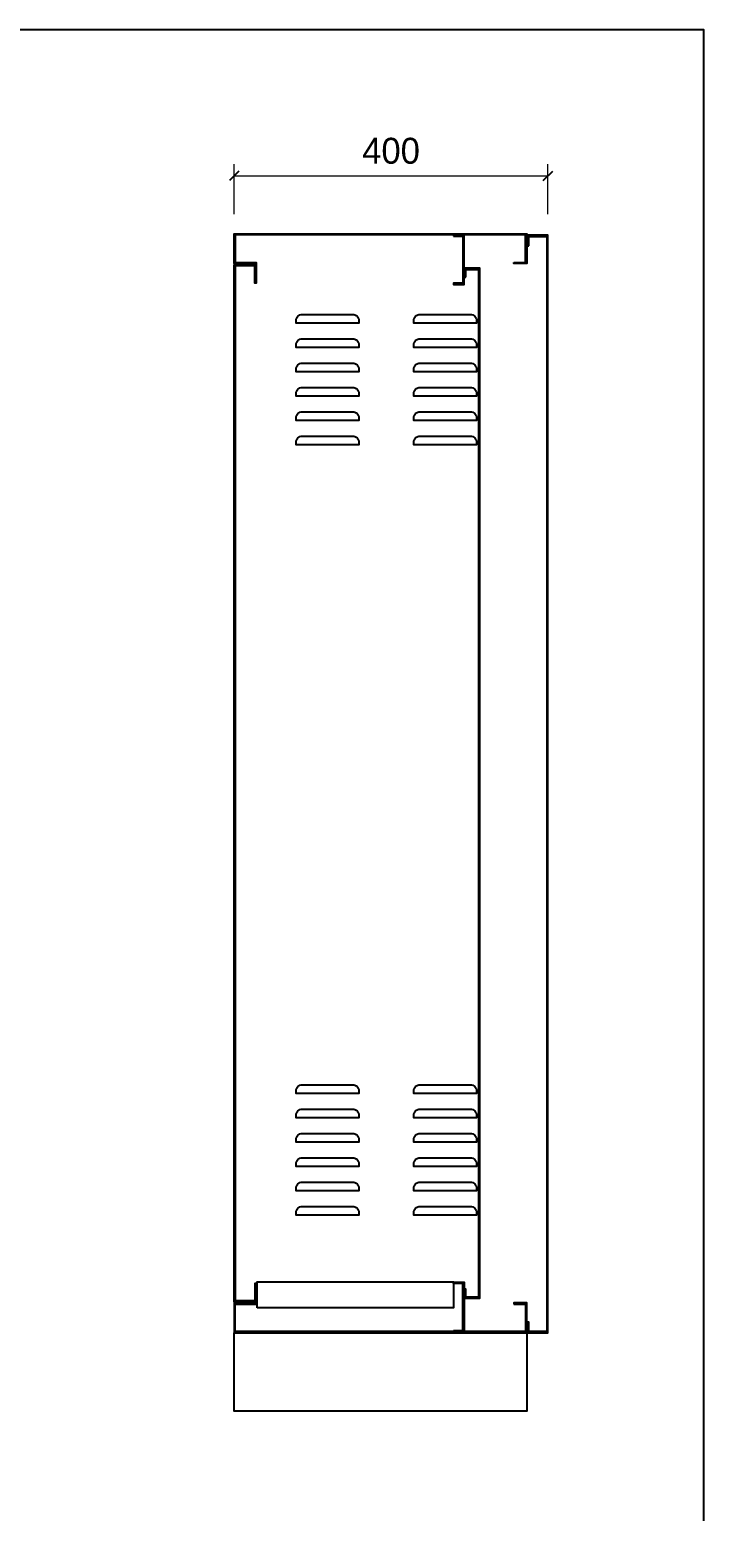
# Model space of a CAD drawing. Header units: millimetres. Extents: x 0 to 4277, y 0 to 3024.
# Drawn here: x 3418 to 4277, y 1137 to 3024 of the extents above; entities that cross this region are included whole.
import ezdxf
from ezdxf.enums import TextEntityAlignment as Align

# ---------------------------------------------------------------- set-up
doc = ezdxf.new("R2010")
doc.units = ezdxf.units.MM
doc.styles.add('Tahoma (Input Text)', font='tahoma.ttf')
doc.dimstyles.new('Dim-33', dxfattribs={"dimtxt": 33, "dimasz": 12, "dimexe": 15, "dimexo": 25, "dimgap": 15, "dimtad": 1, "dimdec": 0, "dimtxsty": 'Standard', "dimblk": 'OBLIQUE', "dimcen": 10, "dimclrd": 5, "dimclre": 5, "dimclrt": 3, "dimazin": 3, "dimtfac": 1, "dimtdec": 0, "dimtmove": 0, "dimatfit": 3, "dimldrblk": 'OPEN30', "dimlwd": 9, "dimlwe": 9})

# ---------------------------------------------------------------- blocks, each defined once
blk = doc.blocks.new('khungtenAsean2')
at = {"color": 7}
blk.add_lwpolyline([(0, 0), (2970, 0), (2970, -2100), (0, -2100)], close=True, dxfattribs=at)
at = {"color": 1, "style": 'Tahoma (Input Text)', "flags": 8}
for tag, p in [('#01', (137.1, -2021.3)), ('#03', (506.6, -2019.3)), ('#05', (1106.6, -2021.3)), ('#07', (1834.7, -2021.3)), ('#09', (2146.7, -2021.3)), ('#02', (98.5, -2081.3)), ('#04', (486.1, -2081.3)), ('#06', (1065.3, -2081.3)), ('#08', (1817.4, -2081.3)), ('#10', (2146.7, -2081.3))]:
    blk.add_attdef(tag, p, '', height=25, dxfattribs=at)
blk.add_attdef('#11', text='', height=25, dxfattribs=at).set_placement((2915, -2067.3), align=Align.CENTER)
blk = doc.blocks.new('*D9')
at = {"color": 5, "lineweight": 9, "ltscale": 3, "transparency": 16777216}
for p, q in [((3678.8, 2789), (3678.8, 2852.7)), ((4078.8, 2789), (4078.8, 2852.7)), ((3678.8, 2837.7), (4078.8, 2837.7))]:
    blk.add_line(p, q, dxfattribs=at)
at = {"color": 0, "linetype": 'ByBlock', "lineweight": -2}
for p, q in [((3684.8, 2843.7), (3672.8, 2831.7)), ((4072.8, 2831.7), (4084.8, 2843.7))]:
    blk.add_line(p, q, dxfattribs=at)
at = {"layer": 'Defpoints', "color": 0, "ltscale": 3, "transparency": 16777216}
for p in [(4078.8, 2837.7), (3678.8, 2764), (4078.8, 2764)]:
    blk.add_point(p, dxfattribs=at)
at = {"color": 3, "ltscale": 3, "transparency": 16777216, "insert": (3878.8, 2869.5), "char_height": 33, "attachment_point": 5}
blk.add_mtext('400', dxfattribs=at)
blk = doc.blocks.new('_Oblique')
at = {"color": 0, "linetype": 'ByBlock', "lineweight": -2}
blk.add_line((-0.5, -0.5), (0.5, 0.5), dxfattribs=at)
blk = doc.blocks.new('_Open30')
at = {"color": 0, "linetype": 'ByBlock', "lineweight": -2}
for p, q in [((-1, 0.27), (0, 0)), ((0, 0), (-1, -0.27)), ((0, 0), (-1, 0))]:
    blk.add_line(p, q, dxfattribs=at)

msp = doc.modelspace()

# ---------------------------------------------------------------- linework, layer by layer
for points in [[(4035.3, 2727.5), (4050.3, 2727.5), (4050.3, 2762.5), (3680.3, 2762.5), (3680.3, 2727.5), (3706.8, 2727.5), (3706.8, 2701), (3705.3, 2701), (3705.3, 2726), (3678.8, 2726), (3678.8, 2764), (4051.8, 2764), (4051.8, 2726), (4035.3, 2726)], [(3958.3, 2761), (3970.3, 2761), (3970.3, 2701), (3958.3, 2701), (3958.3, 2699.5), (3971.8, 2699.5), (3971.8, 2762.5), (3958.3, 2762.5)], [(4054.3, 2748.5), (4054.3, 2760.5), (4077.3, 2760.5), (4077.3, 1365.5), (4054.3, 1365.5), (4054.3, 1377.5), (4052.8, 1377.5), (4052.8, 1364), (4078.8, 1364), (4078.8, 2762), (4052.8, 2762), (4052.8, 2748.5)], [(3705.3, 2723), (3680.3, 2723), (3680.3, 1405), (3705.3, 1405), (3705.3, 1403.5), (3678.8, 1403.5), (3678.8, 2724.5), (3705.3, 2724.5)], [(3974.3, 2708.5), (3974.3, 2718.5), (3990.3, 2718.5), (3990.3, 1409.5), (3974.3, 1409.5), (3974.3, 1419.5), (3972.8, 1419.5), (3972.8, 1408), (3991.8, 1408), (3991.8, 2720), (3972.8, 2720), (3972.8, 2708.5)], [(4035.3, 1400.5), (4050.3, 1400.5), (4050.3, 1365.5), (3680.3, 1365.5), (3680.3, 1400.5), (3706.8, 1400.5), (3706.8, 1427), (3705.3, 1427), (3705.3, 1402), (3678.8, 1402), (3678.8, 1364), (4051.8, 1364), (4051.8, 1402), (4035.3, 1402)], [(3708.3, 1396), (3708.3, 1429), (3958.3, 1429), (3958.3, 1396)], [(3958.3, 1367), (3970.3, 1367), (3970.3, 1427), (3958.3, 1427), (3958.3, 1428.5), (3971.8, 1428.5), (3971.8, 1365.5), (3958.3, 1365.5)], [(3678.8, 1364), (4051.8, 1364), (4051.8, 1264), (3678.8, 1264)]]:
    msp.add_lwpolyline(points, close=True)
at = {"color": 2}
for points in [[(3765.8, 2661.3), (3829.8, 2661.3, -0.414214), (3837.8, 2653.3), (3837.8, 2650.3), (3757.8, 2650.3), (3757.8, 2653.3, -0.414214)], [(3915.8, 2661.3), (3979.8, 2661.3, -0.414214), (3987.8, 2653.3), (3987.8, 2650.3), (3907.8, 2650.3), (3907.8, 2653.3, -0.414214)], [(3765.8, 2630.3), (3829.8, 2630.3, -0.414214), (3837.8, 2622.3), (3837.8, 2619.3), (3757.8, 2619.3), (3757.8, 2622.3, -0.414214)], [(3915.8, 2630.3), (3979.8, 2630.3, -0.414214), (3987.8, 2622.3), (3987.8, 2619.3), (3907.8, 2619.3), (3907.8, 2622.3, -0.414214)], [(3765.8, 2599.3), (3829.8, 2599.3, -0.414214), (3837.8, 2591.3), (3837.8, 2588.3), (3757.8, 2588.3), (3757.8, 2591.3, -0.414214)], [(3915.8, 2599.3), (3979.8, 2599.3, -0.414214), (3987.8, 2591.3), (3987.8, 2588.3), (3907.8, 2588.3), (3907.8, 2591.3, -0.414214)], [(3765.8, 2568.3), (3829.8, 2568.3, -0.414214), (3837.8, 2560.3), (3837.8, 2557.3), (3757.8, 2557.3), (3757.8, 2560.3, -0.414214)], [(3915.8, 2568.3), (3979.8, 2568.3, -0.414214), (3987.8, 2560.3), (3987.8, 2557.3), (3907.8, 2557.3), (3907.8, 2560.3, -0.414214)], [(3765.8, 2537.3), (3829.8, 2537.3, -0.414214), (3837.8, 2529.3), (3837.8, 2526.3), (3757.8, 2526.3), (3757.8, 2529.3, -0.414214)], [(3915.8, 2537.3), (3979.8, 2537.3, -0.414214), (3987.8, 2529.3), (3987.8, 2526.3), (3907.8, 2526.3), (3907.8, 2529.3, -0.414214)], [(3765.8, 2506.3), (3829.8, 2506.3, -0.414214), (3837.8, 2498.3), (3837.8, 2495.3), (3757.8, 2495.3), (3757.8, 2498.3, -0.414214)], [(3915.8, 2506.3), (3979.8, 2506.3, -0.414214), (3987.8, 2498.3), (3987.8, 2495.3), (3907.8, 2495.3), (3907.8, 2498.3, -0.414214)], [(3765.8, 1680), (3829.8, 1680, -0.414214), (3837.8, 1672), (3837.8, 1669), (3757.8, 1669), (3757.8, 1672, -0.414214)], [(3915.8, 1680), (3979.8, 1680, -0.414214), (3987.8, 1672), (3987.8, 1669), (3907.8, 1669), (3907.8, 1672, -0.414214)], [(3765.8, 1649), (3829.8, 1649, -0.414214), (3837.8, 1641), (3837.8, 1638), (3757.8, 1638), (3757.8, 1641, -0.414214)], [(3915.8, 1649), (3979.8, 1649, -0.414214), (3987.8, 1641), (3987.8, 1638), (3907.8, 1638), (3907.8, 1641, -0.414214)], [(3765.8, 1618), (3829.8, 1618, -0.414214), (3837.8, 1610), (3837.8, 1607), (3757.8, 1607), (3757.8, 1610, -0.414214)], [(3915.8, 1618), (3979.8, 1618, -0.414214), (3987.8, 1610), (3987.8, 1607), (3907.8, 1607), (3907.8, 1610, -0.414214)], [(3765.8, 1587), (3829.8, 1587, -0.414214), (3837.8, 1579), (3837.8, 1576), (3757.8, 1576), (3757.8, 1579, -0.414214)], [(3915.8, 1587), (3979.8, 1587, -0.414214), (3987.8, 1579), (3987.8, 1576), (3907.8, 1576), (3907.8, 1579, -0.414214)], [(3765.8, 1556), (3829.8, 1556, -0.414214), (3837.8, 1548), (3837.8, 1545), (3757.8, 1545), (3757.8, 1548, -0.414214)], [(3915.8, 1556), (3979.8, 1556, -0.414214), (3987.8, 1548), (3987.8, 1545), (3907.8, 1545), (3907.8, 1548, -0.414214)], [(3765.8, 1525), (3829.8, 1525, -0.414214), (3837.8, 1517), (3837.8, 1514), (3757.8, 1514), (3757.8, 1517, -0.414214)], [(3915.8, 1525), (3979.8, 1525, -0.414214), (3987.8, 1517), (3987.8, 1514), (3907.8, 1514), (3907.8, 1517, -0.414214)]]:
    msp.add_lwpolyline(points, format="xyb", close=True, dxfattribs=at)

# ---------------------------------------------------------------- block references
at = {"xscale": 1.440000000002328, "yscale": 1.440000000002328, "zscale": 1.440000000002328}
msp.add_blockref('khungtenAsean2', (0, 3024), dxfattribs=at)

# ---------------------------------------------------------------- dimensions: what is measured, and where the dimension line sits
at = {"ltscale": 3}
dim = msp.add_linear_dim(base=(4078.8, 2837.7), p1=(3678.8, 2764), p2=(4078.8, 2764), dimstyle='Dim-33', dxfattribs=at)
dim.commit()
dim.dimension.update_dxf_attribs({"geometry": '*D9', "text_midpoint": (3878.8, 2869.5)})

doc.saveas('drawing.dxf')
